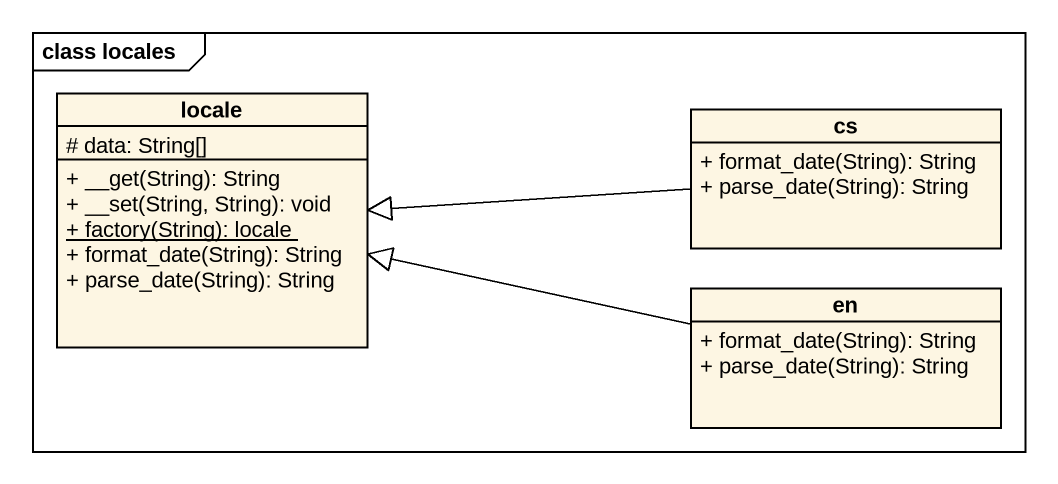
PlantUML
@startuml
mainframe class locales
hide circle
hide empty members
skinparam classAttributeIconSize 0
class locale {
  # data: String[]
  + __get(String): String
  + __set(String, String): void
  {static} + factory(String): locale
  + format_date(String): String
  + parse_date(String): String
}
class cs {
  + format_date(String): String
  + parse_date(String): String
}
class en {
  + format_date(String): String
  + parse_date(String): String
}
cs -left-|> locale
en -left-|> locale
@enduml
